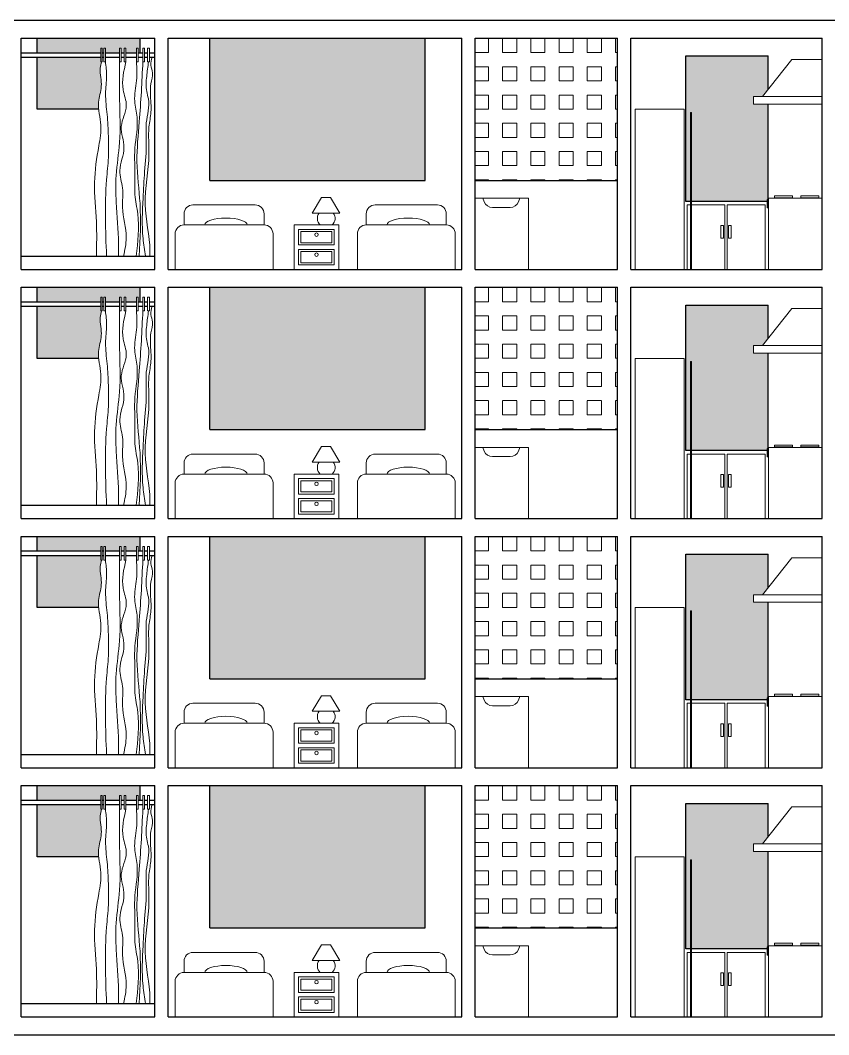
# Model space of a CAD drawing. Header units: millimetres. Extents: x 287 to 445, y 520 to 576.
# Drawn here: x 407.45 to 416.54, y 541.12 to 552.52 of the extents above; entities that cross this region are included whole.
import ezdxf

# ---------------------------------------------------------------- set-up
doc = ezdxf.new("R2010")
doc.units = ezdxf.units.MM
doc.header["$LTSCALE"] = 0.015
for name, color, linetype in [('01 Corte', 10, 'Continuous'), ('02 PrimerPlano', 50, 'Continuous'), ('03 SegundoPlano', 81, 'Continuous')]:
    doc.layers.add(name, color=color, linetype=linetype)
doc.layers.add('Muebles', color=11, linetype='Continuous', lineweight=20)
doc.layers.add('Proyecciones', color=46, linetype='Continuous', lineweight=0)

# ---------------------------------------------------------------- blocks, each defined once
blk = doc.blocks.new('mesanoche02')
at = {"layer": 'Muebles'}
for p, q in [((347.287, 517.494), (347.787, 517.494)), ((347.287, 517.494), (347.287, 516.994)), ((347.787, 517.494), (347.787, 516.994)), ((347.337, 517.269), (347.737, 517.269)), ((347.337, 517.219), (347.737, 517.219))]:
    blk.add_line(p, q, dxfattribs=at)
for points in [[(347.429, 517.803), (347.378, 517.803), (347.273, 517.628), (347.429, 517.628)], [(347.429, 517.803), (347.479, 517.803), (347.585, 517.628), (347.429, 517.628)]]:
    blk.add_lwpolyline(points, dxfattribs=at)
for points in [[(347.737, 517.444), (347.337, 517.444), (347.337, 517.269), (347.737, 517.269)], [(347.712, 517.419), (347.362, 517.419), (347.362, 517.294), (347.712, 517.294)], [(347.737, 517.219), (347.337, 517.219), (347.337, 517.044), (347.737, 517.044)], [(347.712, 517.194), (347.362, 517.194), (347.362, 517.069), (347.712, 517.069)]]:
    blk.add_lwpolyline(points, close=True, dxfattribs=at)
for centre in [(347.537, 517.385), (347.537, 517.16)]:
    blk.add_circle(centre, 0.0197, dxfattribs=at)
for start, end in [(143.0414, 228.0841), (311.9159, 36.9586)]:
    blk.add_arc((347.427, 517.568), 0.1, start, end, dxfattribs=at)
blk = doc.blocks.new('cama 2')
at = {"layer": 'Muebles'}
for p, q in [((348.01, 517.494), (348.91, 517.494)), ((347.91, 516.994), (347.91, 517.394)), ((349.01, 516.994), (349.01, 517.394))]:
    blk.add_line(p, q, dxfattribs=at)
blk.add_lwpolyline([(348.01, 517.494), (348.91, 517.494), (348.91, 517.619, 0.414214), (348.81, 517.719), (348.11, 517.719, 0.414214), (348.01, 517.619)], format="xyb", close=True, dxfattribs=at)
for centre, start, end in [((348.01, 517.394), 90, 180), ((348.91, 517.394), 0, 90)]:
    blk.add_arc(centre, 0.1, start, end, dxfattribs=at)
blk.add_ellipse((348.439, 517.494), major_axis=(-0.239, 0), ratio=0.326087, start_param=3.141593, end_param=6.283185, dxfattribs=at)
blk = doc.blocks.new('cama1')
at = {"layer": 'Muebles'}
for p, q in [((345.513, 517.494), (346.413, 517.494)), ((345.413, 516.994), (345.413, 517.394)), ((346.513, 516.994), (346.513, 517.394))]:
    blk.add_line(p, q, dxfattribs=at)
blk.add_lwpolyline([(345.513, 517.494), (346.413, 517.494), (346.413, 517.619, 0.414214), (346.313, 517.719), (345.613, 517.719, 0.414214), (345.513, 517.619)], format="xyb", close=True, dxfattribs=at)
for centre, start, end in [((345.513, 517.394), 90, 180), ((346.413, 517.394), 0, 90)]:
    blk.add_arc(centre, 0.1, start, end, dxfattribs=at)
blk.add_ellipse((345.941, 517.494), major_axis=(-0.239, 0), ratio=0.326087, start_param=3.141593, end_param=6.283185, dxfattribs=at)

msp = doc.modelspace()

# ---------------------------------------------------------------- hatches: boundary and pattern name
at = {"layer": 'Muebles'}
h = msp.add_hatch(color=18, dxfattribs=at)
h.set_gradient(rotation=180, one_color=1, tint=1, name='INVCURVED')
edge = h.paths.add_edge_path()
edge.add_spline(control_points=[(408.334, 551.522), (408.332, 551.548), (408.328, 551.634), (408.386, 551.785), (408.341, 551.94), (408.361, 552.032), (408.366, 552.056)], knot_values=[0, 0, 0, 0, 0.079491, 0.259468, 0.465162, 0.539063, 0.539063, 0.539063, 0.539063], degree=3, periodic=0)
edge.add_line((408.366, 552.056), (408.357, 552.056))
edge.add_line((408.357, 552.056), (408.357, 552.108))
edge.add_line((408.357, 552.108), (407.642, 552.108))
edge.add_line((407.642, 552.108), (407.642, 551.522))
edge.add_line((407.642, 551.522), (408.334, 551.522))
h.paths.add_polyline_path([(408.357, 552.21), (408.375, 552.21), (408.375, 552.158), (408.391, 552.158), (408.391, 552.21), (408.41, 552.21), (408.41, 552.158), (408.569, 552.158), (408.569, 552.21), (408.588, 552.21), (408.588, 552.158), (408.622, 552.158), (408.622, 552.21), (408.641, 552.21), (408.641, 552.158), (408.76, 552.158), (408.76, 552.21), (408.779, 552.21), (408.779, 552.158), (408.798, 552.158), (408.798, 552.322), (407.642, 552.322), (407.642, 552.158), (408.357, 552.158)])
h = msp.add_hatch(color=18, dxfattribs=at)
h.set_gradient(rotation=180, one_color=1, tint=1, name='INVCURVED')
h.paths.add_polyline_path([(412.004, 552.322), (409.584, 552.322), (409.584, 550.722), (412.004, 550.722)])
h = msp.add_hatch(color=18, dxfattribs=at)
h.set_gradient(rotation=180, one_color=1, tint=1, name='INVCURVED')
h.paths.add_polyline_path([(415.695, 551.667), (415.797, 551.667), (415.861, 551.747), (415.861, 552.122), (414.933, 552.122), (414.933, 550.487), (414.988, 550.487), (414.988, 551.487), (414.998, 551.487), (414.998, 550.487), (415.847, 550.487), (415.847, 550.508), (415.861, 550.508), (415.861, 551.581), (415.695, 551.581)])
h = msp.add_hatch(color=18, dxfattribs=at)
h.set_gradient(rotation=180, one_color=1, tint=1, name='INVCURVED')
edge = h.paths.add_edge_path()
edge.add_spline(control_points=[(408.334, 548.722), (408.332, 548.748), (408.328, 548.834), (408.386, 548.985), (408.341, 549.14), (408.361, 549.232), (408.366, 549.256)], knot_values=[0, 0, 0, 0, 0.079491, 0.259468, 0.465162, 0.539063, 0.539063, 0.539063, 0.539063], degree=3, periodic=0)
edge.add_line((408.366, 549.256), (408.357, 549.256))
edge.add_line((408.357, 549.256), (408.357, 549.308))
edge.add_line((408.357, 549.308), (407.642, 549.308))
edge.add_line((407.642, 549.308), (407.642, 548.722))
edge.add_line((407.642, 548.722), (408.334, 548.722))
h.paths.add_polyline_path([(408.357, 549.41), (408.375, 549.41), (408.375, 549.358), (408.391, 549.358), (408.391, 549.41), (408.41, 549.41), (408.41, 549.358), (408.569, 549.358), (408.569, 549.41), (408.588, 549.41), (408.588, 549.358), (408.622, 549.358), (408.622, 549.41), (408.641, 549.41), (408.641, 549.358), (408.76, 549.358), (408.76, 549.41), (408.779, 549.41), (408.779, 549.358), (408.798, 549.358), (408.798, 549.522), (407.642, 549.522), (407.642, 549.358), (408.357, 549.358)])
h = msp.add_hatch(color=18, dxfattribs=at)
h.set_gradient(rotation=180, one_color=1, tint=1, name='INVCURVED')
h.paths.add_polyline_path([(412.004, 549.522), (409.584, 549.522), (409.584, 547.922), (412.004, 547.922)])
h = msp.add_hatch(color=18, dxfattribs=at)
h.set_gradient(rotation=180, one_color=1, tint=1, name='INVCURVED')
h.paths.add_polyline_path([(415.695, 548.867), (415.797, 548.867), (415.861, 548.947), (415.861, 549.322), (414.933, 549.322), (414.933, 547.687), (414.988, 547.687), (414.988, 548.687), (414.998, 548.687), (414.998, 547.687), (415.847, 547.687), (415.847, 547.708), (415.861, 547.708), (415.861, 548.781), (415.695, 548.781)])
h = msp.add_hatch(color=18, dxfattribs=at)
h.set_gradient(rotation=180, one_color=1, tint=1, name='INVCURVED')
edge = h.paths.add_edge_path()
edge.add_spline(control_points=[(408.334, 545.922), (408.332, 545.948), (408.328, 546.034), (408.386, 546.185), (408.341, 546.34), (408.361, 546.432), (408.366, 546.456)], knot_values=[0, 0, 0, 0, 0.079491, 0.259468, 0.465162, 0.539063, 0.539063, 0.539063, 0.539063], degree=3, periodic=0)
edge.add_line((408.366, 546.456), (408.357, 546.456))
edge.add_line((408.357, 546.456), (408.357, 546.508))
edge.add_line((408.357, 546.508), (407.642, 546.508))
edge.add_line((407.642, 546.508), (407.642, 545.922))
edge.add_line((407.642, 545.922), (408.334, 545.922))
h.paths.add_polyline_path([(408.357, 546.61), (408.375, 546.61), (408.375, 546.558), (408.391, 546.558), (408.391, 546.61), (408.41, 546.61), (408.41, 546.558), (408.569, 546.558), (408.569, 546.61), (408.588, 546.61), (408.588, 546.558), (408.622, 546.558), (408.622, 546.61), (408.641, 546.61), (408.641, 546.558), (408.76, 546.558), (408.76, 546.61), (408.779, 546.61), (408.779, 546.558), (408.798, 546.558), (408.798, 546.722), (407.642, 546.722), (407.642, 546.558), (408.357, 546.558)])
h = msp.add_hatch(color=18, dxfattribs=at)
h.set_gradient(rotation=180, one_color=1, tint=1, name='INVCURVED')
h.paths.add_polyline_path([(412.004, 546.722), (409.584, 546.722), (409.584, 545.122), (412.004, 545.122)])
h = msp.add_hatch(color=18, dxfattribs=at)
h.set_gradient(rotation=180, one_color=1, tint=1, name='INVCURVED')
h.paths.add_polyline_path([(415.695, 546.067), (415.797, 546.067), (415.861, 546.147), (415.861, 546.522), (414.933, 546.522), (414.933, 544.887), (414.988, 544.887), (414.988, 545.887), (414.998, 545.887), (414.998, 544.887), (415.847, 544.887), (415.847, 544.908), (415.861, 544.908), (415.861, 545.981), (415.695, 545.981)])
h = msp.add_hatch(color=18, dxfattribs=at)
h.set_gradient(rotation=180, one_color=1, tint=1, name='INVCURVED')
edge = h.paths.add_edge_path()
edge.add_spline(control_points=[(408.334, 543.122), (408.332, 543.148), (408.328, 543.234), (408.386, 543.385), (408.341, 543.54), (408.361, 543.632), (408.366, 543.656)], knot_values=[0, 0, 0, 0, 0.079491, 0.259468, 0.465162, 0.539063, 0.539063, 0.539063, 0.539063], degree=3, periodic=0)
edge.add_line((408.366, 543.656), (408.357, 543.656))
edge.add_line((408.357, 543.656), (408.357, 543.708))
edge.add_line((408.357, 543.708), (407.642, 543.708))
edge.add_line((407.642, 543.708), (407.642, 543.122))
edge.add_line((407.642, 543.122), (408.334, 543.122))
h.paths.add_polyline_path([(408.357, 543.81), (408.375, 543.81), (408.375, 543.758), (408.391, 543.758), (408.391, 543.81), (408.41, 543.81), (408.41, 543.758), (408.569, 543.758), (408.569, 543.81), (408.588, 543.81), (408.588, 543.758), (408.622, 543.758), (408.622, 543.81), (408.641, 543.81), (408.641, 543.758), (408.76, 543.758), (408.76, 543.81), (408.779, 543.81), (408.779, 543.758), (408.798, 543.758), (408.798, 543.922), (407.642, 543.922), (407.642, 543.758), (408.357, 543.758)])
h = msp.add_hatch(color=18, dxfattribs=at)
h.set_gradient(rotation=180, one_color=1, tint=1, name='INVCURVED')
h.paths.add_polyline_path([(412.004, 543.922), (409.584, 543.922), (409.584, 542.322), (412.004, 542.322)])
h = msp.add_hatch(color=18, dxfattribs=at)
h.set_gradient(rotation=180, one_color=1, tint=1, name='INVCURVED')
h.paths.add_polyline_path([(415.695, 543.267), (415.797, 543.267), (415.861, 543.347), (415.861, 543.722), (414.933, 543.722), (414.933, 542.087), (414.988, 542.087), (414.988, 543.087), (414.998, 543.087), (414.998, 542.087), (415.847, 542.087), (415.847, 542.108), (415.861, 542.108), (415.861, 543.181), (415.695, 543.181)])
at = {"layer": 'Proyecciones'}
h = msp.add_hatch(dxfattribs=at)
h.set_pattern_fill('SQUARE', color=256, scale=0.05, style=0)
h.set_pattern_definition([(0, (58.22655, 32.72835), (0, 0.15875), [0.15875, -0.15875]), (90, (58.22655, 32.72835), (-0.15875, 1e-17), [0.15875, -0.15875])])
h.paths.add_polyline_path([(414.165, 552.322), (412.565, 552.322), (412.565, 550.722), (414.165, 550.722)])
h = msp.add_hatch(dxfattribs=at)
h.set_pattern_fill('SQUARE', color=256, scale=0.05, style=0)
h.set_pattern_definition([(0, (58.22655, 29.92835), (0, 0.15875), [0.15875, -0.15875]), (90, (58.22655, 29.92835), (-0.15875, 1e-17), [0.15875, -0.15875])])
h.paths.add_polyline_path([(414.165, 549.522), (412.565, 549.522), (412.565, 547.922), (414.165, 547.922)])
h = msp.add_hatch(dxfattribs=at)
h.set_pattern_fill('SQUARE', color=256, scale=0.05, style=0)
h.set_pattern_definition([(0, (58.22655, 27.12835), (0, 0.15875), [0.15875, -0.15875]), (90, (58.22655, 27.12835), (-0.15875, 1e-17), [0.15875, -0.15875])])
h.paths.add_polyline_path([(414.165, 546.722), (412.565, 546.722), (412.565, 545.122), (414.165, 545.122)])
h = msp.add_hatch(dxfattribs=at)
h.set_pattern_fill('SQUARE', color=256, scale=0.05, style=0)
h.set_pattern_definition([(0, (58.22655, 24.32835), (0, 0.15875), [0.15875, -0.15875]), (90, (58.22655, 24.32835), (-0.15875, 1e-17), [0.15875, -0.15875])])
h.paths.add_polyline_path([(414.165, 543.922), (412.565, 543.922), (412.565, 542.322), (414.165, 542.322)])

# ---------------------------------------------------------------- linework, layer by layer
at = {"layer": '01 Corte'}
for p, q in [((403.413, 552.522), (421.141, 552.522)), ((407.465, 552.322), (408.965, 552.322)), ((407.465, 549.722), (407.465, 552.322)), ((408.965, 549.722), (408.965, 552.322)), ((409.115, 552.322), (412.415, 552.322)), ((409.115, 549.722), (409.115, 552.322)), ((412.415, 549.722), (412.415, 552.322)), ((412.565, 552.322), (414.165, 552.322)), ((412.565, 549.722), (412.565, 552.322)), ((414.165, 549.722), (414.165, 552.322)), ((414.315, 552.322), (416.465, 552.322)), ((414.315, 549.722), (414.315, 552.322)), ((416.465, 549.722), (416.465, 552.322)), ((407.465, 549.722), (408.965, 549.722)), ((409.115, 549.722), (412.415, 549.722)), ((412.565, 549.722), (414.165, 549.722)), ((414.315, 549.722), (416.465, 549.722)), ((407.465, 549.522), (408.965, 549.522)), ((407.465, 546.922), (407.465, 549.522)), ((408.965, 546.922), (408.965, 549.522)), ((409.115, 549.522), (412.415, 549.522)), ((409.115, 546.922), (409.115, 549.522)), ((412.415, 546.922), (412.415, 549.522)), ((412.565, 549.522), (414.165, 549.522)), ((412.565, 546.922), (412.565, 549.522)), ((414.165, 546.922), (414.165, 549.522)), ((414.315, 549.522), (416.465, 549.522)), ((414.315, 546.922), (414.315, 549.522)), ((416.465, 546.922), (416.465, 549.522)), ((407.465, 546.922), (408.965, 546.922)), ((409.115, 546.922), (412.415, 546.922)), ((412.565, 546.922), (414.165, 546.922)), ((414.315, 546.922), (416.465, 546.922)), ((407.465, 546.722), (408.965, 546.722)), ((407.465, 544.122), (407.465, 546.722)), ((408.965, 544.122), (408.965, 546.722)), ((409.115, 546.722), (412.415, 546.722)), ((409.115, 544.122), (409.115, 546.722)), ((412.415, 544.122), (412.415, 546.722)), ((412.565, 546.722), (414.165, 546.722)), ((412.565, 544.122), (412.565, 546.722)), ((414.165, 544.122), (414.165, 546.722)), ((414.315, 546.722), (416.465, 546.722)), ((414.315, 544.122), (414.315, 546.722)), ((416.465, 544.122), (416.465, 546.722)), ((407.465, 544.122), (408.965, 544.122)), ((409.115, 544.122), (412.415, 544.122)), ((412.565, 544.122), (414.165, 544.122)), ((414.315, 544.122), (416.465, 544.122)), ((407.465, 541.322), (407.465, 543.922)), ((407.465, 543.922), (408.965, 543.922)), ((408.965, 541.322), (408.965, 543.922)), ((409.115, 541.322), (409.115, 543.922)), ((409.115, 543.922), (412.415, 543.922)), ((412.415, 541.322), (412.415, 543.922)), ((412.565, 541.322), (412.565, 543.922)), ((412.565, 543.922), (414.165, 543.922)), ((414.165, 541.322), (414.165, 543.922)), ((414.315, 541.322), (414.315, 543.922)), ((414.315, 543.922), (416.465, 543.922)), ((416.465, 541.322), (416.465, 543.922)), ((407.465, 541.322), (408.965, 541.322)), ((409.115, 541.322), (412.415, 541.322)), ((412.565, 541.322), (414.165, 541.322)), ((414.315, 541.322), (416.465, 541.322)), ((403.413, 541.122), (421.141, 541.122))]:
    msp.add_line(p, q, dxfattribs=at)
at = {"layer": '02 PrimerPlano'}
for p, q in [((407.465, 552.158), (408.357, 552.158)), ((407.465, 552.108), (408.357, 552.108)), ((408.375, 552.158), (408.391, 552.158)), ((408.375, 552.108), (408.391, 552.108)), ((408.41, 552.158), (408.569, 552.158)), ((408.41, 552.108), (408.569, 552.108)), ((408.588, 552.158), (408.622, 552.158)), ((408.588, 552.108), (408.622, 552.108)), ((408.641, 552.158), (408.76, 552.158)), ((408.641, 552.108), (408.76, 552.108)), ((408.779, 552.158), (408.831, 552.158)), ((408.779, 552.108), (408.831, 552.108)), ((408.849, 552.158), (408.885, 552.158)), ((408.849, 552.108), (408.885, 552.108)), ((408.904, 552.158), (408.965, 552.158)), ((408.904, 552.108), (408.965, 552.108)), ((407.465, 549.872), (408.965, 549.872)), ((407.465, 549.358), (408.357, 549.358)), ((407.465, 549.308), (408.357, 549.308)), ((408.375, 549.358), (408.391, 549.358)), ((408.375, 549.308), (408.391, 549.308)), ((408.41, 549.358), (408.569, 549.358)), ((408.41, 549.308), (408.569, 549.308)), ((408.588, 549.358), (408.622, 549.358)), ((408.588, 549.308), (408.622, 549.308)), ((408.641, 549.358), (408.76, 549.358)), ((408.641, 549.308), (408.76, 549.308)), ((408.779, 549.358), (408.831, 549.358)), ((408.779, 549.308), (408.831, 549.308)), ((408.849, 549.358), (408.885, 549.358)), ((408.849, 549.308), (408.885, 549.308)), ((408.904, 549.358), (408.965, 549.358)), ((408.904, 549.308), (408.965, 549.308)), ((407.465, 547.072), (408.965, 547.072)), ((407.465, 546.558), (408.357, 546.558)), ((408.375, 546.558), (408.391, 546.558)), ((408.41, 546.558), (408.569, 546.558)), ((408.588, 546.558), (408.622, 546.558)), ((408.641, 546.558), (408.76, 546.558)), ((408.779, 546.558), (408.831, 546.558)), ((408.849, 546.558), (408.885, 546.558)), ((408.904, 546.558), (408.965, 546.558)), ((407.465, 546.508), (408.357, 546.508)), ((408.375, 546.508), (408.391, 546.508)), ((408.41, 546.508), (408.569, 546.508)), ((408.588, 546.508), (408.622, 546.508)), ((408.641, 546.508), (408.76, 546.508)), ((408.779, 546.508), (408.831, 546.508)), ((408.849, 546.508), (408.885, 546.508)), ((408.904, 546.508), (408.965, 546.508)), ((407.465, 544.272), (408.965, 544.272)), ((407.465, 543.758), (408.357, 543.758)), ((407.465, 543.708), (408.357, 543.708)), ((408.375, 543.758), (408.391, 543.758)), ((408.375, 543.708), (408.391, 543.708)), ((408.41, 543.758), (408.569, 543.758)), ((408.41, 543.708), (408.569, 543.708)), ((408.588, 543.758), (408.622, 543.758)), ((408.588, 543.708), (408.622, 543.708)), ((408.641, 543.758), (408.76, 543.758)), ((408.641, 543.708), (408.76, 543.708)), ((408.779, 543.758), (408.831, 543.758)), ((408.779, 543.708), (408.831, 543.708)), ((408.849, 543.758), (408.885, 543.758)), ((408.849, 543.708), (408.885, 543.708)), ((408.904, 543.758), (408.965, 543.758)), ((408.904, 543.708), (408.965, 543.708)), ((407.465, 541.472), (408.965, 541.472))]:
    msp.add_line(p, q, dxfattribs=at)
at = {"layer": '03 SegundoPlano'}
for p, q in [((409.584, 550.722), (409.584, 552.322)), ((412.004, 550.722), (412.004, 552.322)), ((414.933, 550.487), (414.933, 552.122)), ((414.933, 552.122), (415.861, 552.122)), ((415.861, 551.747), (415.861, 552.122)), ((415.861, 550.487), (415.861, 551.581)), ((409.584, 550.722), (412.004, 550.722)), ((412.565, 550.722), (414.165, 550.722)), ((414.988, 550.487), (414.933, 550.487)), ((415.847, 550.487), (414.998, 550.487)), ((415.858, 550.487), (415.861, 550.487)), ((409.584, 547.922), (409.584, 549.522)), ((412.004, 547.922), (412.004, 549.522)), ((414.933, 549.322), (415.861, 549.322)), ((414.933, 547.687), (414.933, 549.322)), ((415.861, 548.947), (415.861, 549.322)), ((415.861, 547.687), (415.861, 548.781)), ((409.584, 547.922), (412.004, 547.922)), ((412.565, 547.922), (414.165, 547.922)), ((414.988, 547.687), (414.933, 547.687)), ((415.847, 547.687), (414.998, 547.687)), ((415.858, 547.687), (415.861, 547.687)), ((409.584, 545.122), (409.584, 546.722)), ((412.004, 545.122), (412.004, 546.722)), ((414.933, 546.522), (415.861, 546.522)), ((414.933, 544.887), (414.933, 546.522)), ((415.861, 546.147), (415.861, 546.522)), ((415.861, 544.887), (415.861, 545.981)), ((409.584, 545.122), (412.004, 545.122)), ((412.565, 545.122), (414.165, 545.122)), ((414.988, 544.887), (414.933, 544.887)), ((415.847, 544.887), (414.998, 544.887)), ((415.858, 544.887), (415.861, 544.887)), ((409.584, 542.322), (409.584, 543.922)), ((412.004, 542.322), (412.004, 543.922)), ((414.933, 543.722), (415.861, 543.722)), ((414.933, 542.087), (414.933, 543.722)), ((415.861, 543.347), (415.861, 543.722)), ((415.861, 542.087), (415.861, 543.181)), ((409.584, 542.322), (412.004, 542.322)), ((412.565, 542.322), (414.165, 542.322)), ((414.988, 542.087), (414.933, 542.087)), ((415.847, 542.087), (414.998, 542.087)), ((415.858, 542.087), (415.861, 542.087))]:
    msp.add_line(p, q, dxfattribs=at)
for points in [[(407.642, 552.158), (407.642, 552.322), (408.798, 552.322), (408.798, 552.158)], [(408.334, 551.522), (407.642, 551.522), (407.642, 552.108)], [(407.642, 549.358), (407.642, 549.522), (408.798, 549.522), (408.798, 549.358)], [(408.334, 548.722), (407.642, 548.722), (407.642, 549.308)], [(407.642, 546.558), (407.642, 546.722), (408.798, 546.722), (408.798, 546.558)], [(408.334, 545.922), (407.642, 545.922), (407.642, 546.508)], [(407.642, 543.758), (407.642, 543.922), (408.798, 543.922), (408.798, 543.758)], [(408.334, 543.122), (407.642, 543.122), (407.642, 543.708)]]:
    msp.add_lwpolyline(points, dxfattribs=at)
at = {"layer": 'Muebles'}
for p, q in [((415.797, 551.667), (416.127, 552.082)), ((416.127, 552.082), (416.465, 552.082)), ((414.365, 551.522), (414.915, 551.522)), ((414.365, 551.522), (414.365, 549.722)), ((414.915, 551.522), (414.915, 549.722)), ((412.565, 550.522), (413.165, 550.522)), ((413.165, 550.522), (413.165, 549.722)), ((415.865, 550.522), (416.465, 550.522)), ((415.865, 550.522), (415.865, 549.722)), ((415.797, 548.867), (416.127, 549.282)), ((416.127, 549.282), (416.465, 549.282)), ((414.365, 548.722), (414.365, 546.922)), ((414.365, 548.722), (414.915, 548.722)), ((414.915, 548.722), (414.915, 546.922)), ((412.565, 547.722), (413.165, 547.722)), ((413.165, 547.722), (413.165, 546.922)), ((415.865, 547.722), (415.865, 546.922)), ((415.865, 547.722), (416.465, 547.722)), ((415.797, 546.067), (416.127, 546.482)), ((416.127, 546.482), (416.465, 546.482)), ((414.365, 545.922), (414.365, 544.122)), ((414.365, 545.922), (414.915, 545.922)), ((414.915, 545.922), (414.915, 544.122)), ((412.565, 544.922), (413.165, 544.922)), ((413.165, 544.922), (413.165, 544.122)), ((415.865, 544.922), (415.865, 544.122)), ((415.865, 544.922), (416.465, 544.922)), ((415.797, 543.267), (416.127, 543.682)), ((416.127, 543.682), (416.465, 543.682)), ((414.365, 543.122), (414.365, 541.322)), ((414.365, 543.122), (414.915, 543.122)), ((414.915, 543.122), (414.915, 541.322)), ((412.565, 542.122), (413.165, 542.122)), ((413.165, 542.122), (413.165, 541.322)), ((415.865, 542.122), (415.865, 541.322)), ((415.865, 542.122), (416.465, 542.122))]:
    msp.add_line(p, q, dxfattribs=at)
for points in [[(408.357, 552.21), (408.375, 552.21), (408.375, 552.056), (408.357, 552.056)], [(408.391, 552.21), (408.41, 552.21), (408.41, 552.056), (408.391, 552.056)], [(408.569, 552.21), (408.588, 552.21), (408.588, 552.056), (408.569, 552.056)], [(408.622, 552.21), (408.641, 552.21), (408.641, 552.056), (408.622, 552.056)], [(408.76, 552.21), (408.779, 552.21), (408.779, 552.056), (408.76, 552.056)], [(408.831, 552.21), (408.849, 552.21), (408.849, 552.056), (408.831, 552.056)], [(408.885, 552.21), (408.904, 552.21), (408.904, 552.056), (408.885, 552.056)], [(415.695, 551.667), (416.465, 551.667), (416.465, 551.581), (415.695, 551.581)], [(414.988, 551.487), (414.998, 551.487), (414.998, 549.727), (414.988, 549.727)], [(415.858, 550.508), (415.847, 550.508), (415.847, 550.415), (415.858, 550.415)], [(415.929, 550.527), (416.133, 550.527), (416.133, 550.549), (415.929, 550.549)], [(416.429, 550.527), (416.225, 550.527), (416.225, 550.549), (416.429, 550.549)], [(415.825, 550.447), (415.399, 550.447), (415.399, 549.722), (415.825, 549.722)], [(415.327, 550.216), (415.356, 550.216), (415.356, 550.075), (415.327, 550.075)], [(415.444, 550.216), (415.415, 550.216), (415.415, 550.075), (415.444, 550.075)], [(408.357, 549.41), (408.375, 549.41), (408.375, 549.256), (408.357, 549.256)], [(408.391, 549.41), (408.41, 549.41), (408.41, 549.256), (408.391, 549.256)], [(408.569, 549.41), (408.588, 549.41), (408.588, 549.256), (408.569, 549.256)], [(408.622, 549.41), (408.641, 549.41), (408.641, 549.256), (408.622, 549.256)], [(408.76, 549.41), (408.779, 549.41), (408.779, 549.256), (408.76, 549.256)], [(408.831, 549.41), (408.849, 549.41), (408.849, 549.256), (408.831, 549.256)], [(408.885, 549.41), (408.904, 549.41), (408.904, 549.256), (408.885, 549.256)], [(415.695, 548.867), (416.465, 548.867), (416.465, 548.781), (415.695, 548.781)], [(414.988, 548.687), (414.998, 548.687), (414.998, 546.927), (414.988, 546.927)], [(415.858, 547.708), (415.847, 547.708), (415.847, 547.615), (415.858, 547.615)], [(415.929, 547.727), (416.133, 547.727), (416.133, 547.749), (415.929, 547.749)], [(416.429, 547.727), (416.225, 547.727), (416.225, 547.749), (416.429, 547.749)], [(415.825, 547.647), (415.399, 547.647), (415.399, 546.922), (415.825, 546.922)], [(415.327, 547.416), (415.356, 547.416), (415.356, 547.275), (415.327, 547.275)], [(415.444, 547.416), (415.415, 547.416), (415.415, 547.275), (415.444, 547.275)], [(408.357, 546.61), (408.375, 546.61), (408.375, 546.456), (408.357, 546.456)], [(408.391, 546.61), (408.41, 546.61), (408.41, 546.456), (408.391, 546.456)], [(408.569, 546.61), (408.588, 546.61), (408.588, 546.456), (408.569, 546.456)], [(408.622, 546.61), (408.641, 546.61), (408.641, 546.456), (408.622, 546.456)], [(408.76, 546.61), (408.779, 546.61), (408.779, 546.456), (408.76, 546.456)], [(408.831, 546.61), (408.849, 546.61), (408.849, 546.456), (408.831, 546.456)], [(408.885, 546.61), (408.904, 546.61), (408.904, 546.456), (408.885, 546.456)], [(415.695, 546.067), (416.465, 546.067), (416.465, 545.981), (415.695, 545.981)], [(414.988, 545.887), (414.998, 545.887), (414.998, 544.127), (414.988, 544.127)], [(415.929, 544.927), (416.133, 544.927), (416.133, 544.949), (415.929, 544.949)], [(416.429, 544.927), (416.225, 544.927), (416.225, 544.949), (416.429, 544.949)], [(415.825, 544.847), (415.399, 544.847), (415.399, 544.122), (415.825, 544.122)], [(415.858, 544.908), (415.847, 544.908), (415.847, 544.815), (415.858, 544.815)], [(415.327, 544.616), (415.356, 544.616), (415.356, 544.475), (415.327, 544.475)], [(415.444, 544.616), (415.415, 544.616), (415.415, 544.475), (415.444, 544.475)], [(408.357, 543.81), (408.375, 543.81), (408.375, 543.656), (408.357, 543.656)], [(408.391, 543.81), (408.41, 543.81), (408.41, 543.656), (408.391, 543.656)], [(408.569, 543.81), (408.588, 543.81), (408.588, 543.656), (408.569, 543.656)], [(408.622, 543.81), (408.641, 543.81), (408.641, 543.656), (408.622, 543.656)], [(408.76, 543.81), (408.779, 543.81), (408.779, 543.656), (408.76, 543.656)], [(408.831, 543.81), (408.849, 543.81), (408.849, 543.656), (408.831, 543.656)], [(408.885, 543.81), (408.904, 543.81), (408.904, 543.656), (408.885, 543.656)], [(415.695, 543.267), (416.465, 543.267), (416.465, 543.181), (415.695, 543.181)], [(414.988, 543.087), (414.998, 543.087), (414.998, 541.327), (414.988, 541.327)], [(415.858, 542.108), (415.847, 542.108), (415.847, 542.015), (415.858, 542.015)], [(415.929, 542.127), (416.133, 542.127), (416.133, 542.149), (415.929, 542.149)], [(416.429, 542.127), (416.225, 542.127), (416.225, 542.149), (416.429, 542.149)], [(415.825, 542.047), (415.399, 542.047), (415.399, 541.322), (415.825, 541.322)], [(415.327, 541.816), (415.356, 541.816), (415.356, 541.675), (415.327, 541.675)], [(415.444, 541.816), (415.415, 541.816), (415.415, 541.675), (415.444, 541.675)]]:
    msp.add_lwpolyline(points, close=True, dxfattribs=at)
for points in [[(412.651, 550.522), (412.667, 550.481, 0.308599), (412.76, 550.418), (412.96, 550.418, 0.308599), (413.053, 550.481), (413.069, 550.522)], [(412.651, 547.722), (412.667, 547.681, 0.308599), (412.76, 547.618), (412.96, 547.618, 0.308599), (413.053, 547.681), (413.069, 547.722)], [(412.651, 544.922), (412.667, 544.881, 0.308599), (412.76, 544.818), (412.96, 544.818, 0.308599), (413.053, 544.881), (413.069, 544.922)], [(412.651, 542.122), (412.667, 542.081, 0.308599), (412.76, 542.018), (412.96, 542.018, 0.308599), (413.053, 542.081), (413.069, 542.122)]]:
    msp.add_lwpolyline(points, format="xyb", dxfattribs=at)
for points in [[(414.998, 550.447), (415.373, 550.447), (415.373, 549.722), (414.948, 549.722), (414.948, 550.447), (414.988, 550.447)], [(414.998, 547.647), (415.373, 547.647), (415.373, 546.922), (414.948, 546.922), (414.948, 547.647), (414.988, 547.647)], [(414.998, 544.847), (415.373, 544.847), (415.373, 544.122), (414.948, 544.122), (414.948, 544.847), (414.988, 544.847)], [(414.998, 542.047), (415.373, 542.047), (415.373, 541.322), (414.948, 541.322), (414.948, 542.047), (414.988, 542.047)]]:
    msp.add_lwpolyline(points, dxfattribs=at)
for points in [[(408.935, 552.108), (408.922, 552.016), (408.939, 551.932), (408.922, 551.809), (408.922, 551.59), (408.922, 551.491), (408.9, 551.323), (408.9, 551.019), (408.858, 550.453), (408.911, 549.927), (408.911, 549.872)], [(408.366, 552.056), (408.353, 551.983), (408.364, 551.778), (408.333, 551.601), (408.359, 551.344), (408.336, 551.11), (408.288, 550.699), (408.309, 550.258), (408.309, 549.872)], [(408.41, 552.056), (408.423, 551.896), (408.412, 551.696), (408.429, 551.463), (408.444, 551.219), (408.444, 550.98), (408.423, 550.73), (408.423, 549.872)], [(408.569, 552.056), (408.569, 551.629), (408.569, 551.148), (408.531, 550.777), (408.531, 550.478), (408.558, 550.012), (408.558, 549.872)], [(408.641, 552.056), (408.61, 551.742), (408.645, 551.563), (408.589, 551.328), (408.619, 551.092), (408.572, 550.832), (408.602, 550.638), (408.602, 550.42), (408.644, 550.078), (408.614, 549.872)], [(408.76, 552.056), (408.76, 551.845), (408.739, 551.614), (408.766, 551.435), (408.742, 551.084), (408.742, 550.752), (408.742, 550.563), (408.774, 550.347), (408.756, 549.872)], [(408.831, 552.056), (408.791, 551.382), (408.765, 550.935), (408.799, 550.462), (408.791, 549.872)], [(408.895, 552.056), (408.874, 551.892), (408.874, 551.722), (408.893, 551.64), (408.87, 551.368), (408.87, 551.153), (408.851, 550.824), (408.833, 550.524), (408.833, 550.071), (408.861, 549.872)], [(408.366, 549.256), (408.353, 549.183), (408.364, 548.978), (408.333, 548.801), (408.359, 548.544), (408.336, 548.31), (408.288, 547.899), (408.309, 547.458), (408.309, 547.072)], [(408.41, 549.256), (408.423, 549.096), (408.412, 548.896), (408.429, 548.663), (408.444, 548.419), (408.444, 548.18), (408.423, 547.93), (408.423, 547.072)], [(408.569, 549.256), (408.569, 548.829), (408.569, 548.348), (408.531, 547.977), (408.531, 547.678), (408.558, 547.212), (408.558, 547.072)], [(408.641, 549.256), (408.61, 548.942), (408.645, 548.763), (408.589, 548.528), (408.619, 548.292), (408.572, 548.032), (408.602, 547.838), (408.602, 547.62), (408.644, 547.278), (408.614, 547.072)], [(408.76, 549.256), (408.76, 549.045), (408.739, 548.814), (408.766, 548.635), (408.742, 548.284), (408.742, 547.952), (408.742, 547.763), (408.774, 547.547), (408.756, 547.072)], [(408.831, 549.256), (408.791, 548.582), (408.765, 548.135), (408.799, 547.662), (408.791, 547.072)], [(408.895, 549.256), (408.874, 549.092), (408.874, 548.922), (408.893, 548.84), (408.87, 548.568), (408.87, 548.353), (408.851, 548.024), (408.833, 547.724), (408.833, 547.271), (408.861, 547.072)], [(408.935, 549.308), (408.922, 549.216), (408.939, 549.132), (408.922, 549.009), (408.922, 548.79), (408.922, 548.691), (408.9, 548.523), (408.9, 548.219), (408.858, 547.653), (408.911, 547.127), (408.911, 547.072)], [(408.366, 546.456), (408.353, 546.383), (408.364, 546.178), (408.333, 546.001), (408.359, 545.744), (408.336, 545.51), (408.288, 545.099), (408.309, 544.658), (408.309, 544.272)], [(408.41, 546.456), (408.423, 546.296), (408.412, 546.096), (408.429, 545.863), (408.444, 545.619), (408.444, 545.38), (408.423, 545.13), (408.423, 544.272)], [(408.569, 546.456), (408.569, 546.029), (408.569, 545.548), (408.531, 545.177), (408.531, 544.878), (408.558, 544.412), (408.558, 544.272)], [(408.641, 546.456), (408.61, 546.142), (408.645, 545.963), (408.589, 545.728), (408.619, 545.492), (408.572, 545.232), (408.602, 545.038), (408.602, 544.82), (408.644, 544.478), (408.614, 544.272)], [(408.76, 546.456), (408.76, 546.245), (408.739, 546.014), (408.766, 545.835), (408.742, 545.484), (408.742, 545.152), (408.742, 544.963), (408.774, 544.747), (408.756, 544.272)], [(408.831, 546.456), (408.791, 545.782), (408.765, 545.335), (408.799, 544.862), (408.791, 544.272)], [(408.895, 546.456), (408.874, 546.292), (408.874, 546.122), (408.893, 546.04), (408.87, 545.768), (408.87, 545.553), (408.851, 545.224), (408.833, 544.924), (408.833, 544.471), (408.861, 544.272)], [(408.935, 546.508), (408.922, 546.416), (408.939, 546.332), (408.922, 546.209), (408.922, 545.99), (408.922, 545.891), (408.9, 545.723), (408.9, 545.419), (408.858, 544.853), (408.911, 544.327), (408.911, 544.272)], [(408.935, 543.708), (408.922, 543.616), (408.939, 543.532), (408.922, 543.409), (408.922, 543.19), (408.922, 543.091), (408.9, 542.923), (408.9, 542.619), (408.858, 542.053), (408.911, 541.527), (408.911, 541.472)], [(408.366, 543.656), (408.353, 543.583), (408.364, 543.378), (408.333, 543.201), (408.359, 542.944), (408.336, 542.71), (408.288, 542.299), (408.309, 541.858), (408.309, 541.472)], [(408.41, 543.656), (408.423, 543.496), (408.412, 543.296), (408.429, 543.063), (408.444, 542.819), (408.444, 542.58), (408.423, 542.33), (408.423, 541.472)], [(408.569, 543.656), (408.569, 543.229), (408.569, 542.748), (408.531, 542.377), (408.531, 542.078), (408.558, 541.612), (408.558, 541.472)], [(408.641, 543.656), (408.61, 543.342), (408.645, 543.163), (408.589, 542.928), (408.619, 542.692), (408.572, 542.432), (408.602, 542.238), (408.602, 542.02), (408.644, 541.678), (408.614, 541.472)], [(408.76, 543.656), (408.76, 543.445), (408.739, 543.214), (408.766, 543.035), (408.742, 542.684), (408.742, 542.352), (408.742, 542.163), (408.774, 541.947), (408.756, 541.472)], [(408.831, 543.656), (408.791, 542.982), (408.765, 542.535), (408.799, 542.062), (408.791, 541.472)], [(408.895, 543.656), (408.874, 543.492), (408.874, 543.322), (408.893, 543.24), (408.87, 542.968), (408.87, 542.753), (408.851, 542.424), (408.833, 542.124), (408.833, 541.671), (408.861, 541.472)]]:
    msp.add_spline(points, degree=3, dxfattribs=at)

# ---------------------------------------------------------------- block references
at = {"layer": 'Muebles', "xscale": -1}
for name, p in [('mesanoche02', (758.319, 32.728)), ('cama 2', (758.204, 32.728)), ('cama1', (757.755, 32.728)), ('mesanoche02', (758.319, 29.928)), ('cama 2', (758.204, 29.928)), ('cama1', (757.755, 29.928)), ('mesanoche02', (758.319, 27.128)), ('cama 2', (758.204, 27.128)), ('cama1', (757.755, 27.128)), ('mesanoche02', (758.319, 24.328)), ('cama 2', (758.204, 24.328)), ('cama1', (757.755, 24.328))]:
    msp.add_blockref(name, p, dxfattribs=at)

doc.saveas('drawing.dxf')
